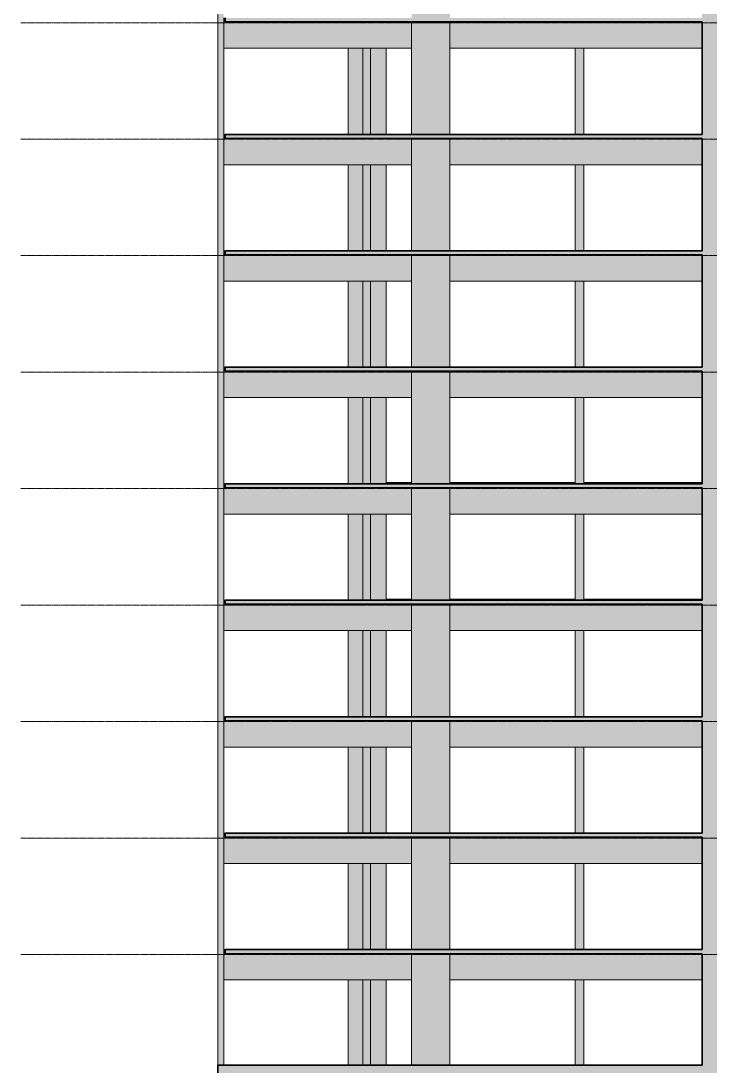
# Model space of a CAD drawing. Header units: centimetres. Extents: x -1981 to 73905, y -3196 to 88043.
# Drawn here: x 66654 to 68358, y 83104 to 85688 of the extents above; entities that cross this region are included whole.
import ezdxf

# ---------------------------------------------------------------- set-up
doc = ezdxf.new("R2010")
doc.units = ezdxf.units.CM
doc.linetypes.add('Centro', pattern=[3.175, 0.635, -0.47625, 1.5875, -0.47625])
for name, color, linetype, lineweight in [('A-FLOR', 7, 'Continuous', 25), ('A-FLOR-LEVL', 7, 'Continuous', 9), ('S-BEAM', 7, 'Continuous', 25), ('S-COLS', 7, 'Continuous', 25)]:
    doc.layers.add(name, color=color, linetype=linetype, lineweight=lineweight)

msp = doc.modelspace()

# ---------------------------------------------------------------- hatches: boundary and pattern name
at = {"layer": 'A-FLOR', "true_color": 0xff8040}
for points in [[(68338.31, 85686), (68338.08, 85696), (67159.31, 85696), (67159.31, 85686), (68338.11, 85686)], [(67677.81, 85398), (68338.31, 85398), (68338.08, 85408), (67159.31, 85408), (67159.31, 85398), (67654.4, 85398)], [(67677.81, 85110), (68338.31, 85110), (68338.08, 85120), (67159.31, 85120), (67159.31, 85110), (67654.4, 85110)], [(67220.75, 84822), (68338.31, 84822), (68338.08, 84832), (67159.31, 84832), (67159.31, 84822)], [(67220.75, 84534), (68338.31, 84534), (68338.08, 84544), (67159.31, 84544), (67159.31, 84534)], [(67654.4, 84246), (68338.31, 84246), (68338.08, 84256), (67159.31, 84256), (67159.31, 84246), (67620.06, 84246)], [(67220.75, 83958), (68338.31, 83958), (68338.08, 83968), (67159.31, 83968), (67159.31, 83958)], [(67220.75, 83670), (68338.31, 83670), (68338.08, 83680), (67159.31, 83680), (67159.31, 83670)], [(67677.81, 83382), (68338.31, 83382), (68338.08, 83392), (67159.31, 83392), (67159.31, 83382), (67654.4, 83382)]]:
    msp.add_hatch(color=11, dxfattribs=at).paths.add_polyline_path(points, flags=0)
at = {"layer": 'S-BEAM', "true_color": 0xc0c0c0}
for points in [[(67551, 85621), (67620.06, 85621), (67620.06, 85686), (67159.31, 85686), (67159.31, 85696), (67155.81, 85696), (67155.81, 85621), (67499.31, 85621)], [(67861.18, 85621), (68338.08, 85621), (68338.08, 85686), (67715.06, 85686), (67715.06, 85621)], [(67155.81, 85333), (67620.06, 85333), (67620.06, 85398), (67159.31, 85398), (67159.31, 85408), (67155.81, 85408), (67155.81, 85356.25)], [(68338.08, 85333), (68338.08, 85398), (67715.06, 85398), (67715.06, 85333), (68274.75, 85333)], [(67620.06, 85045), (67620.06, 85110), (67159.31, 85110), (67159.31, 85120), (67155.81, 85120), (67155.81, 85045), (67551, 85045)], [(67861.18, 85045), (68338.08, 85045), (68338.08, 85110), (67715.06, 85110), (67715.06, 85045)], [(67620.06, 84757), (67620.06, 84822), (67159.31, 84822), (67159.31, 84832), (67155.81, 84832), (67155.81, 84757), (67551, 84757)], [(68274.75, 84757), (68338.08, 84757), (68338.08, 84822), (67715.06, 84822), (67715.06, 84757), (67861.18, 84757)], [(67159.31, 84469), (67620.06, 84469), (67620.06, 84534), (67159.31, 84534), (67159.31, 84544), (67155.81, 84544), (67155.81, 84469)], [(68274.75, 84469), (68338.08, 84469), (68338.08, 84534), (67715.06, 84534), (67715.06, 84469), (67861.18, 84469)], [(67240.83, 84181), (67620.06, 84181), (67620.06, 84246), (67159.31, 84246), (67159.31, 84256), (67155.81, 84256), (67155.81, 84181), (67159.31, 84181)], [(68274.75, 84181), (68338.08, 84181), (68338.08, 84246), (67715.06, 84246), (67715.06, 84181), (68067.97, 84181)], [(67155.81, 83893), (67620.06, 83893), (67620.06, 83958), (67159.31, 83958), (67159.31, 83968), (67155.81, 83968), (67155.81, 83944)], [(68338.08, 83893), (68338.08, 83958), (67715.06, 83958), (67715.06, 83893), (68274.75, 83893)], [(67551, 83605), (67620.06, 83605), (67620.06, 83670), (67159.31, 83670), (67159.31, 83680), (67155.81, 83680), (67155.81, 83605), (67499.31, 83605)], [(67861.18, 83605), (68338.08, 83605), (68338.08, 83670), (67715.06, 83670), (67715.06, 83605)], [(67551, 83317), (67620.06, 83317), (67620.06, 83382), (67159.31, 83382), (67159.31, 83392), (67155.81, 83392), (67155.81, 83317), (67447.61, 83317)], [(68274.75, 83317), (68338.08, 83317), (68338.08, 83382), (67715.06, 83382), (67715.06, 83317), (67861.18, 83317)]]:
    msp.add_hatch(color=9, dxfattribs=at).paths.add_polyline_path(points, flags=0)
at = {"layer": 'S-BEAM', "true_color": 0xff8040}
h = msp.add_hatch(color=11, dxfattribs=at)
h.paths.add_polyline_path([(67557.06, 84544), (67620.06, 84544), (67620.06, 84546), (67557.06, 84546)], flags=0)
h.paths.add_polyline_path([(67715.06, 84544), (68024.31, 84544), (68024.31, 84546), (67715.06, 84546)], flags=0)
h.paths.add_polyline_path([(68338.08, 84544), (68338.08, 84546), (68046.31, 84546), (68046.31, 84544), (68274.75, 84544)], flags=0)
h = msp.add_hatch(color=11, dxfattribs=at)
h.paths.add_polyline_path([(67861.18, 84256), (68024.31, 84256), (68024.31, 84258), (67715.06, 84258), (67715.06, 84256)], flags=0)
h.paths.add_polyline_path([(67620.06, 84256), (67620.06, 84258), (67557.06, 84258), (67557.06, 84256)], flags=0)
h.paths.add_polyline_path([(68338.08, 84256), (68338.08, 84258), (68046.31, 84258), (68046.31, 84256), (68274.75, 84256)], flags=0)
msp.add_hatch(color=11, dxfattribs=at).paths.add_polyline_path([(67861.18, 83031), (68338.31, 83031), (68338.08, 83106), (67140.81, 83106), (67140.81, 83031), (67654.4, 83031)], flags=0)
at = {"layer": 'S-COLS', "true_color": 0xc0c0c0}
msp.add_hatch(color=9, dxfattribs=at).paths.add_polyline_path([(68348.82, 83024.5), (68377.81, 83024.5), (68377.81, 87709), (68338.31, 87709), (68338.31, 83024.5)], flags=0)
at = {"layer": 'S-COLS', "true_color": 0xff8040}
for points in [[(67150.23, 85684), (67155.81, 85684), (67155.81, 85972), (67140.81, 85972), (67140.81, 85684), (67149.22, 85684)], [(67150.89, 85396), (67155.81, 85396), (67155.81, 85684), (67140.81, 85684), (67140.81, 85396), (67150.85, 85396)], [(67499.31, 85408), (67499.31, 85621), (67463.56, 85620.99), (67463.56, 85408)], [(67499.31, 85408), (67518.31, 85408), (67518.31, 85621), (67499.31, 85620.99), (67499.31, 85444.5)], [(67557.06, 85408), (67557.06, 85621), (67518.31, 85620.99), (67518.31, 85408), (67551, 85408)], [(68046.31, 85408), (68046.31, 85621), (68024.31, 85621), (68024.31, 85408), (68044.81, 85408)], [(67151.38, 85108), (67155.81, 85108), (67155.81, 85396), (67140.81, 85396), (67140.81, 85108), (67151.34, 85108)], [(67499.31, 85120), (67499.31, 85333), (67463.56, 85333), (67463.56, 85120)], [(67499.31, 85120), (67518.31, 85120), (67518.31, 85333), (67499.31, 85333), (67499.31, 85179.76)], [(67557.06, 85120), (67557.06, 85333), (67518.31, 85333), (67518.31, 85120), (67551, 85120)], [(68044.81, 85120), (68046.31, 85120), (68046.31, 85333), (68024.31, 85333), (68024.31, 85120)], [(67154.17, 84820), (67155.81, 84820), (67155.81, 85108), (67140.81, 85108), (67140.81, 84820), (67152.88, 84820)], [(67463.56, 84832), (67499.31, 84832), (67499.31, 85045), (67463.56, 85045), (67463.56, 85003.26)], [(67499.31, 84832), (67518.31, 84832), (67518.31, 85045), (67499.31, 85045), (67499.31, 84971.08)], [(67520.37, 84832), (67557.06, 84832), (67557.06, 85045), (67518.31, 85045), (67518.31, 84832)], [(68046.31, 84832), (68046.31, 85045), (68024.31, 85045), (68024.31, 84832), (68044.81, 84832)], [(67154.33, 84532), (67155.81, 84532), (67155.81, 84820), (67140.81, 84820), (67140.81, 84532), (67153.14, 84532)], [(67499.31, 84544), (67499.31, 84757), (67463.56, 84757), (67463.56, 84544)], [(67499.31, 84544), (67518.31, 84544), (67518.31, 84757), (67499.31, 84757), (67499.31, 84562.03)], [(67518.31, 84544), (67557.06, 84544), (67557.06, 84757), (67518.31, 84757), (67518.31, 84546)], [(68024.31, 84544), (68046.31, 84544), (68046.31, 84757), (68024.31, 84757), (68024.31, 84546)], [(67154.51, 84244), (67155.81, 84244), (67155.81, 84532), (67140.81, 84532), (67140.81, 84244)], [(67499.31, 84256), (67499.31, 84469), (67463.56, 84469), (67463.56, 84256)], [(67518.31, 84256), (67518.31, 84469), (67499.31, 84469), (67499.33, 84256), (67500.32, 84256)], [(67518.31, 84256), (67557.06, 84256), (67557.06, 84469), (67518.31, 84469), (67518.31, 84258)], [(68024.31, 84256), (68046.31, 84256), (68046.31, 84469), (68024.31, 84469), (68024.31, 84258)], [(67140.81, 83956), (67155.81, 83956), (67155.81, 84244), (67140.81, 84244), (67140.81, 83956.36)], [(67463.56, 83968), (67499.31, 83968), (67499.31, 84181), (67463.56, 84181), (67463.56, 84120.8)], [(67500.32, 83968), (67518.31, 83968), (67518.31, 84181), (67499.31, 84181), (67499.31, 83968)], [(67557.06, 83968), (67557.06, 84181), (67518.31, 84181), (67518.31, 83968), (67551, 83968)], [(68046.31, 83968), (68046.31, 84181), (68024.31, 84181), (68024.31, 83968), (68044.81, 83968)], [(67154.29, 83668), (67155.81, 83668), (67155.75, 83956), (67140.81, 83956), (67140.81, 83668)], [(67463.56, 83680), (67499.31, 83680), (67499.31, 83893), (67463.56, 83893), (67463.56, 83767.81)], [(67518.31, 83680), (67518.31, 83893), (67499.31, 83893), (67499.31, 83680), (67500.32, 83680)], [(67557.06, 83680), (67557.06, 83893), (67518.31, 83893), (67518.31, 83680), (67551, 83680)], [(68046.31, 83680), (68046.31, 83893), (68024.31, 83893), (68024.31, 83680), (68044.81, 83680)], [(67154.17, 83380), (67155.81, 83380), (67155.75, 83668), (67140.81, 83668), (67140.81, 83380), (67154.12, 83380)], [(67499.31, 83392), (67499.31, 83605), (67463.56, 83605), (67463.56, 83392)], [(67499.31, 83392), (67518.31, 83392), (67518.31, 83605), (67499.31, 83605), (67499.31, 83414.82)], [(67520.37, 83392), (67557.06, 83392), (67557.06, 83605), (67518.31, 83605), (67518.31, 83392)], [(68046.31, 83392), (68046.31, 83605), (68024.31, 83605), (68024.31, 83392), (68044.81, 83392)], [(67154.06, 83106), (67155.81, 83106), (67155.74, 83380), (67140.81, 83380), (67140.81, 83106), (67154.01, 83106)], [(67654.4, 83106), (67715.06, 83106), (67715.06, 83380), (67620.06, 83380), (67620.06, 83106)], [(67464.07, 83106), (67499.31, 83106), (67499.31, 83317), (67463.56, 83317), (67463.56, 83106)], [(67518.31, 83106), (67518.31, 83317), (67499.31, 83317), (67499.31, 83106), (67500.49, 83106)], [(67557.06, 83106), (67557.06, 83317), (67518.31, 83317), (67518.31, 83106), (67551, 83106)], [(68046.31, 83106), (68046.31, 83317), (68024.31, 83317), (68024.31, 83106)]]:
    msp.add_hatch(color=11, dxfattribs=at).paths.add_polyline_path(points, flags=0)
h = msp.add_hatch(color=11, dxfattribs=at)
h.paths.add_polyline_path([(67654.4, 85684), (67715.06, 85684), (67715.06, 85686), (67620.06, 85686), (67620.06, 85684)], flags=0)
h.paths.add_polyline_path([(67654.4, 85696), (67715.06, 85696), (67715.06, 85972), (67620.06, 85972), (67620.06, 85696)], flags=0)
h = msp.add_hatch(color=11, dxfattribs=at)
h.paths.add_polyline_path([(68584.93, 85684), (68835.82, 85684), (68835.82, 85972), (68377.81, 85972), (68377.81, 85684), (68571.33, 85684)], flags=0)
h.paths.add_polyline_path([(68338.08, 85684), (68338.31, 85684), (68338.08, 85686)], flags=0)
h = msp.add_hatch(color=11, dxfattribs=at)
h.paths.add_polyline_path([(67620.06, 85396), (67715.06, 85396), (67715.06, 85398), (67620.06, 85398)], flags=0)
h.paths.add_polyline_path([(67677.81, 85408), (67715.06, 85408), (67715.06, 85684), (67620.06, 85684), (67620.06, 85408), (67654.4, 85408)], flags=0)
h = msp.add_hatch(color=11, dxfattribs=at)
h.paths.add_polyline_path([(67715.06, 85108), (67715.06, 85110), (67620.06, 85110), (67620.06, 85108), (67677.81, 85108)], flags=0)
h.paths.add_polyline_path([(67677.81, 85120), (67715.06, 85120), (67715.06, 85396), (67620.06, 85396), (67620.06, 85120), (67654.4, 85120)], flags=0)
h = msp.add_hatch(color=11, dxfattribs=at)
h.paths.add_polyline_path([(68584.93, 85108), (68835.82, 85108), (68835.82, 85396), (68377.81, 85396), (68377.81, 85108), (68571.33, 85108)], flags=0)
h.paths.add_polyline_path([(68338.08, 85120), (68338.31, 85120), (68338.08, 85132.08)], flags=0)
h = msp.add_hatch(color=11, dxfattribs=at)
h.paths.add_polyline_path([(67620.06, 84820), (67715.06, 84820), (67715.06, 84822), (67620.06, 84822)], flags=0)
h.paths.add_polyline_path([(67654.4, 84832), (67715.06, 84832), (67715.06, 85108), (67620.06, 85108), (67620.06, 84832)], flags=0)
h = msp.add_hatch(color=11, dxfattribs=at)
h.paths.add_polyline_path([(67715.06, 84532), (67715.06, 84534), (67620.06, 84534), (67620.06, 84532), (67677.81, 84532)], flags=0)
h.paths.add_polyline_path([(67677.81, 84544), (67715.06, 84544), (67715.06, 84820), (67620.06, 84820), (67620.06, 84544), (67654.4, 84544)], flags=0)
h = msp.add_hatch(color=11, dxfattribs=at)
h.paths.add_polyline_path([(67654.4, 84244), (67715.06, 84244), (67715.06, 84246), (67620.06, 84246), (67620.06, 84244)], flags=0)
h.paths.add_polyline_path([(67715.06, 84256), (67715.06, 84532), (67620.06, 84532), (67620.06, 84256), (67677.81, 84256)], flags=0)
h = msp.add_hatch(color=11, dxfattribs=at)
h.paths.add_polyline_path([(67620.06, 83956), (67715.06, 83956), (67715.06, 83958), (67620.06, 83958)], flags=0)
h.paths.add_polyline_path([(67715.06, 83968), (67715.06, 84244), (67620.06, 84244), (67620.06, 83968), (67677.81, 83968)], flags=0)
h = msp.add_hatch(color=11, dxfattribs=at)
h.paths.add_polyline_path([(67715.06, 83668), (67715.06, 83670), (67620.06, 83670), (67620.06, 83668), (67677.81, 83668)], flags=0)
h.paths.add_polyline_path([(67677.81, 83680), (67715.06, 83680), (67715.06, 83956), (67620.06, 83956), (67620.06, 83680), (67654.4, 83680)], flags=0)
h = msp.add_hatch(color=11, dxfattribs=at)
h.paths.add_polyline_path([(67654.4, 83380), (67715.06, 83380), (67715.06, 83382), (67620.06, 83382), (67620.06, 83380)], flags=0)
h.paths.add_polyline_path([(67654.4, 83392), (67715.06, 83392), (67715.06, 83668), (67620.06, 83668), (67620.06, 83392)], flags=0)
h = msp.add_hatch(color=11, dxfattribs=at)
h.paths.add_polyline_path([(68552.83, 83092), (68835.82, 83092.01), (68835.82, 83380), (68377.81, 83380), (68378.15, 83092), (68552.31, 83092)], flags=0)
h.paths.add_polyline_path([(68338.08, 83106), (68338.31, 83106), (68338.08, 83238.33)], flags=0)

# ---------------------------------------------------------------- linework, layer by layer
at = {"layer": 'A-FLOR', "color": 190, "lineweight": 35, "true_color": 0x8000ff}
for p, q in [((67159.31, 85686), (67159.31, 85696)), ((68338.31, 85686), (67159.31, 85686)), ((67159.31, 85408), (68338.31, 85408)), ((67159.31, 85398), (67159.31, 85408)), ((68338.31, 85398), (67159.31, 85398)), ((67159.31, 85120), (68338.31, 85120)), ((67159.31, 85110), (67159.31, 85120)), ((68338.31, 85110), (67159.31, 85110)), ((67159.31, 84832), (68338.31, 84832)), ((67159.31, 84822), (67159.31, 84832)), ((68338.31, 84822), (67159.31, 84822)), ((67159.31, 84544), (68338.31, 84544)), ((67159.31, 84534), (67159.31, 84544)), ((68338.31, 84534), (67159.31, 84534)), ((67159.31, 84256), (68338.31, 84256)), ((67159.31, 84246), (67159.31, 84256)), ((68338.31, 84246), (67159.31, 84246)), ((67159.31, 83968), (68338.31, 83968)), ((67159.31, 83958), (67159.31, 83968)), ((68338.31, 83958), (67159.31, 83958)), ((67159.31, 83680), (68338.31, 83680)), ((67159.31, 83670), (67159.31, 83680)), ((68338.31, 83670), (67159.31, 83670)), ((67159.31, 83392), (68338.31, 83392)), ((67159.31, 83382), (67159.31, 83392)), ((68338.31, 83382), (67159.31, 83382))]:
    msp.add_line(p, q, dxfattribs=at)
at = {"layer": 'A-FLOR-LEVL', "linetype": 'Centro'}
for p, q in [((66654.37, 85684), (72202.94, 85684)), ((66654.37, 85396), (72202.94, 85396)), ((66654.37, 85108), (72202.94, 85108)), ((66654.37, 84820), (72202.94, 84820)), ((66654.37, 84532), (72202.94, 84532)), ((66654.37, 84244), (72202.94, 84244)), ((66654.37, 83956), (72202.94, 83956)), ((66654.37, 83668), (72202.94, 83668)), ((66654.37, 83380), (72202.94, 83380))]:
    msp.add_line(p, q, dxfattribs=at)
at = {"layer": 'S-BEAM', "lineweight": 9}
for p, q in [((67155.81, 85696), (67155.81, 85684)), ((67155.81, 85684), (67155.81, 85621)), ((67620.06, 85686), (67620.06, 85621)), ((67715.06, 85686), (67715.06, 85621)), ((68338.08, 85684), (68338.08, 85686)), ((68338.08, 85621), (68338.08, 85684)), ((67155.81, 85621), (67620.06, 85621)), ((67715.06, 85621), (68338.08, 85621)), ((67155.81, 85408), (67159.31, 85408)), ((67155.81, 85408), (67155.81, 85396)), ((67155.81, 85396), (67155.81, 85333)), ((67620.06, 85398), (67620.06, 85333)), ((67715.06, 85398), (67715.06, 85333)), ((68338.08, 85396), (68338.08, 85398)), ((68338.08, 85333), (68338.08, 85396)), ((67155.81, 85333), (67620.06, 85333)), ((67715.06, 85333), (68338.08, 85333)), ((67155.81, 85120), (67159.31, 85120)), ((67155.81, 85120), (67155.81, 85108)), ((67155.81, 85108), (67155.81, 85045)), ((67620.06, 85110), (67620.06, 85045)), ((67715.06, 85110), (67715.06, 85045)), ((68338.08, 85108), (68338.08, 85110)), ((68338.08, 85045), (68338.08, 85108)), ((67155.81, 85045), (67620.06, 85045)), ((67715.06, 85045), (68338.08, 85045)), ((67155.81, 84832), (67159.31, 84832)), ((67155.81, 84832), (67155.81, 84820)), ((67155.81, 84820), (67155.81, 84757)), ((67620.06, 84822), (67620.06, 84757)), ((67715.06, 84822), (67715.06, 84757)), ((68338.08, 84820), (68338.08, 84822)), ((68338.08, 84757), (68338.08, 84820)), ((67155.81, 84757), (67620.06, 84757)), ((67715.06, 84757), (68338.08, 84757)), ((67155.81, 84544), (67159.31, 84544)), ((67155.81, 84544), (67155.81, 84532)), ((67155.81, 84532), (67155.81, 84469)), ((67620.06, 84534), (67620.06, 84469)), ((67715.06, 84534), (67715.06, 84469)), ((68338.08, 84532), (68338.08, 84534)), ((68338.08, 84469), (68338.08, 84532)), ((67155.81, 84469), (67620.06, 84469)), ((67715.06, 84469), (68338.08, 84469)), ((67155.81, 84256), (67159.31, 84256)), ((67155.81, 84256), (67155.81, 84244)), ((67155.81, 84244), (67155.81, 84181)), ((67620.06, 84246), (67620.06, 84181)), ((67715.06, 84246), (67715.06, 84181)), ((68338.08, 84244), (68338.08, 84246)), ((68338.08, 84181), (68338.08, 84244)), ((67155.81, 84181), (67620.06, 84181)), ((67715.06, 84181), (68338.08, 84181)), ((67155.81, 83968), (67159.31, 83968)), ((67155.81, 83968), (67155.81, 83956)), ((67155.81, 83956), (67155.81, 83893)), ((67620.06, 83958), (67620.06, 83893)), ((67715.06, 83958), (67715.06, 83893)), ((68338.08, 83956), (68338.08, 83958)), ((68338.08, 83893), (68338.08, 83956)), ((67155.81, 83893), (67620.06, 83893)), ((67715.06, 83893), (68338.08, 83893)), ((67155.81, 83680), (67159.31, 83680)), ((67155.81, 83680), (67155.81, 83668)), ((67155.81, 83668), (67155.81, 83605)), ((67620.06, 83670), (67620.06, 83605)), ((67715.06, 83670), (67715.06, 83605)), ((68338.08, 83668), (68338.08, 83670)), ((68338.08, 83605), (68338.08, 83668)), ((67155.81, 83605), (67620.06, 83605)), ((67715.06, 83605), (68338.08, 83605)), ((67155.81, 83392), (67159.31, 83392)), ((67155.81, 83392), (67155.81, 83380)), ((67155.81, 83380), (67155.81, 83317)), ((67620.06, 83382), (67620.06, 83317)), ((67715.06, 83382), (67715.06, 83317)), ((68338.08, 83380), (68338.08, 83382)), ((68338.08, 83317), (68338.08, 83380)), ((67155.81, 83317), (67620.06, 83317)), ((67715.06, 83317), (68338.08, 83317))]:
    msp.add_line(p, q, dxfattribs=at)
at = {"layer": 'S-BEAM', "color": 190, "lineweight": 35, "true_color": 0x8000ff}
for p, q in [((67557.06, 84546), (67620.06, 84546)), ((67715.06, 84546), (68024.31, 84546)), ((68046.31, 84546), (68338.08, 84546)), ((67557.06, 84258), (67620.06, 84258)), ((67715.06, 84258), (68024.31, 84258)), ((68046.31, 84258), (68338.08, 84258)), ((67140.81, 83031), (67140.81, 83106)), ((67140.81, 83106), (68338.31, 83106))]:
    msp.add_line(p, q, dxfattribs=at)
at = {"layer": 'S-COLS', "lineweight": 9}
for p, q in [((67140.81, 85972), (67140.81, 85684)), ((67140.81, 85684), (67140.81, 85396)), ((67155.81, 85684), (67140.81, 85684)), ((67155.81, 85684), (67140.81, 85684)), ((67155.81, 85696), (67155.81, 85684)), ((67155.81, 85684), (67155.81, 85621)), ((67620.06, 85686), (67620.06, 85684)), ((67620.06, 85684), (67620.06, 85408)), ((67715.06, 85684), (67620.06, 85684)), ((67715.06, 85684), (67620.06, 85684)), ((67715.06, 85684), (67715.06, 85686)), ((67715.06, 85408), (67715.06, 85684)), ((68338.08, 85686), (68338.08, 85684)), ((68338.08, 85684), (68338.08, 85621)), ((67155.81, 85621), (67155.81, 85408)), ((67463.56, 85408), (67463.56, 85621)), ((67499.31, 85620.99), (67499.31, 85408)), ((67518.31, 85621), (67518.31, 85408)), ((67557.06, 85621), (67557.06, 85408)), ((68024.31, 85621), (68024.31, 85408)), ((68046.31, 85621), (68046.31, 85408)), ((68338.08, 85621), (68338.08, 85408)), ((67140.81, 85396), (67140.81, 85108)), ((67155.81, 85396), (67140.81, 85396)), ((67155.81, 85396), (67140.81, 85396)), ((67155.81, 85408), (67155.81, 85396)), ((67155.81, 85396), (67155.81, 85333)), ((67620.06, 85398), (67620.06, 85396)), ((67620.06, 85396), (67620.06, 85120)), ((67715.06, 85396), (67620.06, 85396)), ((67715.06, 85396), (67620.06, 85396)), ((67715.06, 85396), (67715.06, 85398)), ((67715.06, 85120), (67715.06, 85396)), ((68338.08, 85398), (68338.08, 85396)), ((68338.08, 85396), (68338.08, 85333)), ((67155.81, 85333), (67155.81, 85120)), ((67463.56, 85120), (67463.56, 85333)), ((67499.31, 85333), (67499.31, 85120)), ((67518.31, 85333), (67518.31, 85120)), ((67557.06, 85333), (67557.06, 85120)), ((68024.31, 85333), (68024.31, 85120)), ((68046.31, 85333), (68046.31, 85120)), ((68338.08, 85333), (68338.08, 85120)), ((67140.81, 85108), (67140.81, 84820)), ((67155.81, 85108), (67140.81, 85108)), ((67155.81, 85108), (67140.81, 85108)), ((67155.81, 85120), (67155.81, 85108)), ((67155.81, 85108), (67155.81, 85045)), ((67620.06, 85110), (67620.06, 85108)), ((67620.06, 85108), (67620.06, 84832)), ((67715.06, 85108), (67620.06, 85108)), ((67715.06, 85108), (67620.06, 85108)), ((67715.06, 85108), (67715.06, 85110)), ((67715.06, 84832), (67715.06, 85108)), ((68338.08, 85110), (68338.08, 85108)), ((68338.08, 85108), (68338.08, 85045)), ((67155.81, 85045), (67155.81, 84832)), ((67463.56, 84832), (67463.56, 85045)), ((67499.31, 85045), (67499.31, 84832)), ((67518.31, 85045), (67518.31, 84832)), ((67557.06, 85045), (67557.06, 84832)), ((68024.31, 85045), (68024.31, 84832)), ((68046.31, 85045), (68046.31, 84832)), ((68338.08, 85045), (68338.08, 84832)), ((67155.81, 84832), (67155.81, 84820)), ((67140.81, 84820), (67140.81, 84532)), ((67155.81, 84820), (67140.81, 84820)), ((67155.81, 84820), (67140.81, 84820)), ((67155.81, 84820), (67155.81, 84757)), ((67620.06, 84822), (67620.06, 84820)), ((67620.06, 84820), (67620.06, 84544)), ((67715.06, 84820), (67620.06, 84820)), ((67715.06, 84820), (67620.06, 84820)), ((67715.06, 84820), (67715.06, 84822)), ((67715.06, 84544), (67715.06, 84820)), ((68338.08, 84822), (68338.08, 84820)), ((68338.08, 84820), (68338.08, 84757)), ((67155.81, 84757), (67155.81, 84544)), ((67463.56, 84544), (67463.56, 84757)), ((67499.31, 84757), (67499.31, 84544)), ((67518.31, 84757), (67518.31, 84544)), ((67557.06, 84757), (67557.06, 84544)), ((68024.31, 84757), (68024.31, 84544)), ((68046.31, 84757), (68046.31, 84544)), ((68338.08, 84757), (68338.08, 84544)), ((67155.81, 84544), (67155.81, 84532)), ((67140.81, 84532), (67140.81, 84244)), ((67155.81, 84532), (67140.81, 84532)), ((67155.81, 84532), (67140.81, 84532)), ((67155.81, 84532), (67155.81, 84469)), ((67620.06, 84534), (67620.06, 84532)), ((67620.06, 84532), (67620.06, 84256)), ((67715.06, 84532), (67620.06, 84532)), ((67715.06, 84532), (67620.06, 84532)), ((67715.06, 84532), (67715.06, 84534)), ((67715.06, 84256), (67715.06, 84532)), ((68338.08, 84534), (68338.08, 84532)), ((68338.08, 84532), (68338.08, 84469)), ((67155.81, 84469), (67155.81, 84256)), ((67463.56, 84256), (67463.56, 84469)), ((67499.31, 84469), (67499.31, 84256)), ((67518.31, 84469), (67518.31, 84256)), ((67557.06, 84469), (67557.06, 84256)), ((68024.31, 84469), (68024.31, 84256)), ((68046.31, 84469), (68046.31, 84256)), ((68338.08, 84469), (68338.08, 84256)), ((67155.81, 84256), (67155.81, 84244)), ((67140.81, 84244), (67140.81, 83956)), ((67155.81, 84244), (67140.81, 84244)), ((67155.81, 84244), (67140.81, 84244)), ((67155.81, 84244), (67155.81, 84181)), ((67620.06, 84246), (67620.06, 84244)), ((67620.06, 84244), (67620.06, 83968)), ((67715.06, 84244), (67620.06, 84244)), ((67715.06, 84244), (67620.06, 84244)), ((67715.06, 84244), (67715.06, 84246)), ((67715.06, 83968), (67715.06, 84244)), ((68338.08, 84246), (68338.08, 84244)), ((68338.08, 84244), (68338.08, 84181)), ((67155.81, 84181), (67155.81, 83968)), ((67463.56, 83968), (67463.56, 84181)), ((67499.31, 84181), (67499.31, 83968)), ((67518.31, 84181), (67518.31, 83968)), ((67557.06, 84181), (67557.06, 83968)), ((68024.31, 84181), (68024.31, 83968)), ((68046.31, 84181), (68046.31, 83968)), ((68338.08, 84181), (68338.08, 83968)), ((67140.81, 83956), (67140.81, 83668)), ((67155.81, 83956), (67140.81, 83956)), ((67155.81, 83956), (67140.81, 83956)), ((67155.81, 83968), (67155.81, 83956)), ((67155.81, 83956), (67155.81, 83893)), ((67620.06, 83958), (67620.06, 83956)), ((67620.06, 83956), (67620.06, 83680)), ((67715.06, 83956), (67620.06, 83956)), ((67715.06, 83956), (67620.06, 83956)), ((67715.06, 83956), (67715.06, 83958)), ((67715.06, 83680), (67715.06, 83956)), ((68338.08, 83958), (68338.08, 83956)), ((68338.08, 83956), (68338.08, 83893)), ((67155.81, 83893), (67155.81, 83680)), ((67463.56, 83680), (67463.56, 83893)), ((67499.31, 83893), (67499.31, 83680)), ((67518.31, 83893), (67518.31, 83680)), ((67557.06, 83893), (67557.06, 83680)), ((68024.31, 83893), (68024.31, 83680)), ((68046.31, 83893), (68046.31, 83680)), ((68338.08, 83893), (68338.08, 83680)), ((67140.81, 83668), (67140.81, 83380)), ((67155.81, 83668), (67140.81, 83668)), ((67155.81, 83668), (67140.81, 83668)), ((67155.81, 83680), (67155.81, 83668)), ((67155.81, 83668), (67155.81, 83605)), ((67620.06, 83670), (67620.06, 83668)), ((67620.06, 83668), (67620.06, 83392)), ((67715.06, 83668), (67620.06, 83668)), ((67715.06, 83668), (67620.06, 83668)), ((67715.06, 83668), (67715.06, 83670)), ((67715.06, 83392), (67715.06, 83668)), ((68338.08, 83670), (68338.08, 83668)), ((68338.08, 83668), (68338.08, 83605)), ((67155.81, 83605), (67155.81, 83392)), ((67463.56, 83392), (67463.56, 83605)), ((67499.31, 83605), (67499.31, 83392)), ((67518.31, 83605), (67518.31, 83392)), ((67557.06, 83605), (67557.06, 83392)), ((68024.31, 83605), (68024.31, 83392)), ((68046.31, 83605), (68046.31, 83392)), ((68338.08, 83605), (68338.08, 83392)), ((67140.81, 83380), (67140.81, 83106)), ((67155.81, 83380), (67140.81, 83380)), ((67155.81, 83380), (67140.81, 83380)), ((67155.81, 83392), (67155.81, 83380)), ((67155.81, 83380), (67155.81, 83317)), ((67620.06, 83382), (67620.06, 83380)), ((67620.06, 83380), (67620.06, 83106)), ((67715.06, 83380), (67620.06, 83380)), ((67715.06, 83380), (67620.06, 83380)), ((67715.06, 83380), (67715.06, 83382)), ((67715.06, 83106), (67715.06, 83380)), ((68338.08, 83382), (68338.08, 83380)), ((68338.08, 83380), (68338.08, 83317)), ((67155.81, 83317), (67155.81, 83106)), ((67463.56, 83106), (67463.56, 83317)), ((67499.31, 83317), (67499.31, 83106)), ((67518.31, 83317), (67518.31, 83106)), ((67557.06, 83317), (67557.06, 83106)), ((68024.31, 83317), (68024.31, 83106)), ((68046.31, 83317), (68046.31, 83106)), ((68338.08, 83317), (68338.08, 83106))]:
    msp.add_line(p, q, dxfattribs=at)
at = {"layer": 'S-COLS', "color": 190, "lineweight": 35, "true_color": 0x8000ff}
for p, q in [((68338.31, 85686), (68338.31, 85408)), ((68338.31, 85398), (68338.31, 85120)), ((68338.31, 85110), (68338.31, 84832)), ((68338.31, 84822), (68338.31, 84544)), ((68338.31, 84534), (68338.31, 84256)), ((68338.31, 84246), (68338.31, 83968)), ((68338.31, 83958), (68338.31, 83680)), ((68338.31, 83670), (68338.31, 83392)), ((68338.31, 83382), (68338.31, 83106))]:
    msp.add_line(p, q, dxfattribs=at)

doc.saveas('drawing.dxf')
